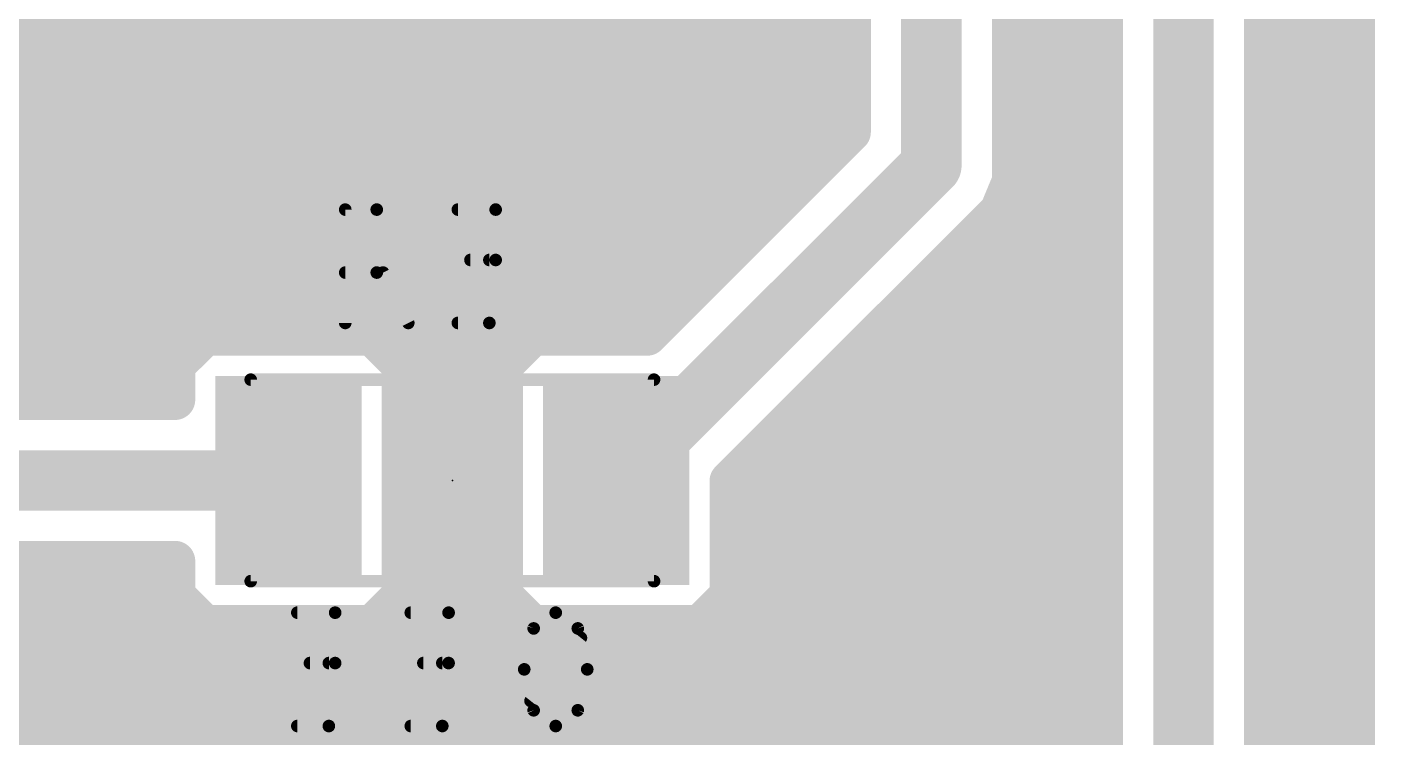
# Model space of a CAD drawing. Extents: x -2.6 to 72.5, y 2.5 to 55.9.
# Drawn here: x 28.73 to 42.32, y 40.59 to 47.75 of the extents above; entities that cross this region are included whole.
import ezdxf

# ---------------------------------------------------------------- set-up
doc = ezdxf.new("R2010")
doc.units = 0
for name, color, linetype in [('1', 12, 'CONTINUOUS'), ('21', 253, 'CONTINUOUS'), ('23', 53, 'CONTINUOUS'), ('25', 253, 'CONTINUOUS'), ('27', 253, 'CONTINUOUS'), ('29', 253, 'CONTINUOUS'), ('31', 253, 'CONTINUOUS')]:
    doc.layers.add(name, color=color, linetype=linetype)

# ---------------------------------------------------------------- blocks, each defined once
blk = doc.blocks.new('RECT')
blk.add_solid([(-0.5, -0.5), (0.5, -0.5), (-0.5, 0.5), (0.5, 0.5)])

msp = doc.modelspace()

# ---------------------------------------------------------------- linework, layer by layer
at = {"layer": '1'}
for points, const_width in [([(37.846, 46.355), (37.846, 53.34)], 0.6096), ([(40.386, 40.005), (40.386, 53.34)], 0.6096), ([(37.0332, 52.1096), (37.0332, 46.6917)], 0.4064), ([(38.6588, 46.1933), (38.6588, 52.1096)], 0.4064), ([(39.5732, 52.1096), (39.5732, 40.3417)], 0.4064), ([(41.1988, 39.8433), (41.1988, 52.1096)], 0.4064), ([(42.1132, 52.1096), (42.1132, 33.9917)], 0.4064), ([(5.0927, 47.9552), (37.0332, 47.9552)], 0.4064), ([(38.6588, 47.9552), (39.5732, 47.9552)], 0.4064), ([(41.1988, 47.9552), (42.1132, 47.9552)], 0.4064), ([(26.0941, 47.5488), (37.0332, 47.5488)], 0.4064), ([(38.6588, 47.5488), (39.5732, 47.5488)], 0.4064), ([(41.1988, 47.5488), (42.1132, 47.5488)], 0.4064), ([(26.3287, 47.1424), (37.0332, 47.1424)], 0.4064), ([(38.6588, 47.1424), (39.5732, 47.1424)], 0.4064), ([(41.1988, 47.1424), (42.1132, 47.1424)], 0.4064), ([(26.3526, 46.736), (37.0332, 46.736)], 0.4064), ([(37.0332, 46.6917), (34.982, 44.6405)], 0.4064), ([(38.6588, 46.736), (39.5732, 46.736)], 0.4064), ([(41.1988, 46.736), (42.1132, 46.736)], 0.4064), ([(34.671, 43.18), (37.846, 46.355)], 0.6096), ([(26.3526, 46.3296), (36.6711, 46.3296)], 0.4064), ([(38.6588, 46.3296), (39.5732, 46.3296)], 0.4064), ([(41.1988, 46.3296), (42.1132, 46.3296)], 0.4064), ([(38.5351, 45.8946), (38.6588, 46.1933)], 0.4064), ([(26.3526, 45.9232), (36.2647, 45.9232)], 0.4064), ([(38.3064, 45.6659), (38.5351, 45.8946)], 0.4064), ([(38.5469, 45.9232), (39.5732, 45.9232)], 0.4064), ([(41.1988, 45.9232), (42.1132, 45.9232)], 0.4064), ([(35.814, 43.1735), (38.3064, 45.6659)], 0.4064), ([(26.2994, 45.5168), (35.8583, 45.5168)], 0.4064), ([(38.1573, 45.5168), (39.5732, 45.5168)], 0.4064), ([(41.1988, 45.5168), (42.1132, 45.5168)], 0.4064), ([(26.0213, 45.1104), (35.4519, 45.1104)], 0.4064), ([(37.7509, 45.1104), (39.5732, 45.1104)], 0.4064), ([(41.1988, 45.1104), (42.1132, 45.1104)], 0.4064), ([(5.0927, 44.704), (35.0455, 44.704)], 0.4064), ([(30.5236, 44.6405), (30.226, 44.3429)], 0.4064), ([(32.2144, 44.6405), (30.5236, 44.6405)], 0.4064), ([(32.512, 44.3429), (32.2144, 44.6405)], 0.4064), ([(33.8256, 44.6405), (33.528, 44.3429)], 0.4064), ([(34.982, 44.6405), (33.8256, 44.6405)], 0.4064), ([(37.3445, 44.704), (39.5732, 44.704)], 0.4064), ([(41.1988, 44.704), (42.1132, 44.704)], 0.4064), ([(26.289, 44.2976), (30.226, 44.2976)], 0.4064), ([(30.226, 44.3429), (30.226, 43.9928)], 0.4064), ([(32.512, 42.0171), (32.512, 44.3429)], 0.4064), ([(32.512, 44.2976), (33.528, 44.2976)], 0.4064), ([(33.528, 44.3429), (33.528, 42.0171)], 0.4064), ([(36.9381, 44.2976), (39.5732, 44.2976)], 0.4064), ([(41.1988, 44.2976), (42.1132, 44.2976)], 0.4064), ([(30.226, 43.9928), (26.289, 43.9928)], 0.4064), ([(32.512, 43.8912), (33.528, 43.8912)], 0.4064), ([(36.5317, 43.8912), (39.5732, 43.8912)], 0.4064), ([(41.1988, 43.8912), (42.1132, 43.8912)], 0.4064), ([(32.512, 43.4848), (33.528, 43.4848)], 0.4064), ([(36.1253, 43.4848), (39.5732, 43.4848)], 0.4064), ([(41.1988, 43.4848), (42.1132, 43.4848)], 0.4064), ([(25.146, 43.18), (31.369, 43.18)], 0.6096), ([(35.814, 42.0171), (35.814, 43.1735)], 0.4064), ([(32.512, 43.0784), (33.528, 43.0784)], 0.4064), ([(35.814, 43.0784), (39.5732, 43.0784)], 0.4064), ([(41.1988, 43.0784), (42.1132, 43.0784)], 0.4064), ([(32.512, 42.672), (33.528, 42.672)], 0.4064), ([(35.814, 42.672), (39.5732, 42.672)], 0.4064), ([(41.1988, 42.672), (42.1132, 42.672)], 0.4064), ([(26.289, 42.3672), (30.226, 42.3672)], 0.4064), ([(30.226, 42.3672), (30.226, 42.0171)], 0.4064), ([(26.289, 42.2656), (30.226, 42.2656)], 0.4064), ([(32.512, 42.2656), (33.528, 42.2656)], 0.4064), ([(35.814, 42.2656), (39.5732, 42.2656)], 0.4064), ([(41.1988, 42.2656), (42.1132, 42.2656)], 0.4064), ([(30.226, 42.0171), (30.5236, 41.7195)], 0.4064), ([(32.2144, 41.7195), (32.512, 42.0171)], 0.4064), ([(33.528, 42.0171), (33.8256, 41.7195)], 0.4064), ([(35.5164, 41.7195), (35.814, 42.0171)], 0.4064), ([(26.1311, 41.8592), (30.3839, 41.8592)], 0.4064), ([(32.3541, 41.8592), (33.6859, 41.8592)], 0.4064), ([(35.6561, 41.8592), (39.5732, 41.8592)], 0.4064), ([(41.1988, 41.8592), (42.1132, 41.8592)], 0.4064), ([(30.5236, 41.7195), (32.2144, 41.7195)], 0.4064), ([(33.8256, 41.7195), (35.5164, 41.7195)], 0.4064), ([(5.0927, 41.4528), (39.5732, 41.4528)], 0.4064), ([(41.1988, 41.4528), (42.1132, 41.4528)], 0.4064), ([(5.0927, 41.0464), (39.5732, 41.0464)], 0.4064), ([(41.1988, 41.0464), (42.1132, 41.0464)], 0.4064), ([(5.0927, 40.64), (39.5732, 40.64)], 0.4064), ([(41.1988, 40.64), (42.1132, 40.64)], 0.4064)]:
    msp.add_lwpolyline(points, dxfattribs=dict(at, const_width=const_width))
for points, const_width in [([(37.0332, 47.4472, 1), (37.0332, 47.6504)], 0.2032), ([(38.6588, 47.6504, 1), (38.6588, 47.4472)], 0.2032), ([(39.5732, 47.4472, 1), (39.5732, 47.6504)], 0.2032), ([(41.1988, 47.6504, 1), (41.1988, 47.4472)], 0.2032), ([(42.1132, 47.4472, 1), (42.1132, 47.6504)], 0.2032), ([(37.0332, 47.0408, 1), (37.0332, 47.244)], 0.2032), ([(38.6588, 47.244, 1), (38.6588, 47.0408)], 0.2032), ([(39.5732, 47.0408, 1), (39.5732, 47.244)], 0.2032), ([(41.1988, 47.244, 1), (41.1988, 47.0408)], 0.2032), ([(42.1132, 47.0408, 1), (42.1132, 47.244)], 0.2032), ([(37.105, 46.6198, 1), (36.9614, 46.7635)], 0.2032), ([(37.0332, 46.6344, 1), (37.0332, 46.8376)], 0.2032), ([(38.6588, 46.8376, 1), (38.6588, 46.6344)], 0.2032), ([(39.5732, 46.6344, 1), (39.5732, 46.8376)], 0.2032), ([(41.1988, 46.8376, 1), (41.1988, 46.6344)], 0.2032), ([(42.1132, 46.6344, 1), (42.1132, 46.8376)], 0.2032), ([(36.9316, 46.6917, 1), (37.1348, 46.6917)], 0.2032), ([(37.9538, 46.2472, 1), (37.7382, 46.4628)], 0.3048), ([(36.6711, 46.228, 1), (36.6711, 46.4312)], 0.2032), ([(37.6936, 46.355, 1), (37.9984, 46.355)], 0.3048), ([(38.6588, 46.4312, 1), (38.6588, 46.228)], 0.2032), ([(39.5732, 46.228, 1), (39.5732, 46.4312)], 0.2032), ([(41.1988, 46.4312, 1), (41.1988, 46.228)], 0.2032), ([(42.1132, 46.228, 1), (42.1132, 46.4312)], 0.2032), ([(38.7527, 46.1544, 1), (38.5649, 46.2322)], 0.2032), ([(38.5572, 46.1933, 1), (38.7604, 46.1933)], 0.2032), ([(36.2647, 45.8216, 1), (36.2647, 46.0248)], 0.2032), ([(38.5469, 46.0248, 1), (38.5469, 45.8216)], 0.2032), ([(38.6069, 45.8227, 1), (38.4632, 45.9664)], 0.2032), ([(39.5732, 45.8216, 1), (39.5732, 46.0248)], 0.2032), ([(41.1988, 46.0248, 1), (41.1988, 45.8216)], 0.2032), ([(42.1132, 45.8216, 1), (42.1132, 46.0248)], 0.2032), ([(38.4412, 45.9335, 1), (38.6289, 45.8557)], 0.2032), ([(38.2346, 45.7378, 1), (38.3783, 45.5941)], 0.2032), ([(38.3783, 45.5941, 1), (38.2346, 45.7378)], 0.2032), ([(35.8583, 45.4152, 1), (35.8583, 45.6184)], 0.2032), ([(38.1573, 45.6184, 1), (38.1573, 45.4152)], 0.2032), ([(39.5732, 45.4152, 1), (39.5732, 45.6184)], 0.2032), ([(41.1988, 45.6184, 1), (41.1988, 45.4152)], 0.2032), ([(42.1132, 45.4152, 1), (42.1132, 45.6184)], 0.2032), ([(35.4519, 45.0088, 1), (35.4519, 45.212)], 0.2032), ([(37.7509, 45.212, 1), (37.7509, 45.0088)], 0.2032), ([(39.5732, 45.0088, 1), (39.5732, 45.212)], 0.2032), ([(41.1988, 45.212, 1), (41.1988, 45.0088)], 0.2032), ([(42.1132, 45.0088, 1), (42.1132, 45.212)], 0.2032), ([(30.5236, 44.7421, 1), (30.5236, 44.5389)], 0.2032), ([(30.5954, 44.5687, 1), (30.4517, 44.7123)], 0.2032), ([(32.2863, 44.7123, 1), (32.1426, 44.5687)], 0.2032), ([(32.2144, 44.5389, 1), (32.2144, 44.7421)], 0.2032), ([(33.8256, 44.7421, 1), (33.8256, 44.5389)], 0.2032), ([(33.8974, 44.5687, 1), (33.7537, 44.7123)], 0.2032), ([(34.982, 44.5389, 1), (34.982, 44.7421)], 0.2032), ([(35.0455, 44.6024, 1), (35.0455, 44.8056)], 0.2032), ([(37.3445, 44.8056, 1), (37.3445, 44.6024)], 0.2032), ([(39.5732, 44.6024, 1), (39.5732, 44.8056)], 0.2032), ([(41.1988, 44.8056, 1), (41.1988, 44.6024)], 0.2032), ([(42.1132, 44.6024, 1), (42.1132, 44.8056)], 0.2032), ([(34.9102, 44.7123, 1), (35.0539, 44.5687)], 0.2032), ([(30.3276, 44.3429, 1), (30.1244, 44.3429)], 0.2032), ([(30.1542, 44.4148, 1), (30.2978, 44.2711)], 0.2032), ([(30.226, 44.196, 1), (30.226, 44.3992)], 0.2032), ([(32.6136, 44.3429, 1), (32.4104, 44.3429)], 0.2032), ([(32.512, 44.3992, 1), (32.512, 44.196)], 0.2032), ([(32.4402, 44.2711, 1), (32.5838, 44.4148)], 0.2032), ([(33.6296, 44.3429, 1), (33.4264, 44.3429)], 0.2032), ([(33.4562, 44.4148, 1), (33.5998, 44.2711)], 0.2032), ([(33.528, 44.196, 1), (33.528, 44.3992)], 0.2032), ([(36.9381, 44.3992, 1), (36.9381, 44.196)], 0.2032), ([(39.5732, 44.196, 1), (39.5732, 44.3992)], 0.2032), ([(41.1988, 44.3992, 1), (41.1988, 44.196)], 0.2032), ([(42.1132, 44.196, 1), (42.1132, 44.3992)], 0.2032), ([(30.226, 43.8912, 1), (30.226, 44.0944)], 0.2032), ([(30.1244, 43.9928, 1), (30.3276, 43.9928)], 0.2032), ([(32.512, 43.9928, 1), (32.512, 43.7896)], 0.2032), ([(33.528, 43.7896, 1), (33.528, 43.9928)], 0.2032), ([(36.5317, 43.9928, 1), (36.5317, 43.7896)], 0.2032), ([(39.5732, 43.7896, 1), (39.5732, 43.9928)], 0.2032), ([(41.1988, 43.9928, 1), (41.1988, 43.7896)], 0.2032), ([(42.1132, 43.7896, 1), (42.1132, 43.9928)], 0.2032), ([(32.512, 43.5864, 1), (32.512, 43.3832)], 0.2032), ([(33.528, 43.3832, 1), (33.528, 43.5864)], 0.2032), ([(36.1253, 43.5864, 1), (36.1253, 43.3832)], 0.2032), ([(39.5732, 43.3832, 1), (39.5732, 43.5864)], 0.2032), ([(41.1988, 43.5864, 1), (41.1988, 43.3832)], 0.2032), ([(42.1132, 43.3832, 1), (42.1132, 43.5864)], 0.2032), ([(31.369, 43.0276, 1), (31.369, 43.3324)], 0.3048), ([(34.5632, 43.2878, 1), (34.7788, 43.0722)], 0.3048), ([(35.9156, 43.1735, 1), (35.7124, 43.1735)], 0.2032), ([(35.7422, 43.2454, 1), (35.8858, 43.1017)], 0.2032), ([(32.512, 43.18, 1), (32.512, 42.9768)], 0.2032), ([(33.528, 42.9768, 1), (33.528, 43.18)], 0.2032), ([(35.814, 43.18, 1), (35.814, 42.9768)], 0.2032), ([(39.5732, 42.9768, 1), (39.5732, 43.18)], 0.2032), ([(41.1988, 43.18, 1), (41.1988, 42.9768)], 0.2032), ([(42.1132, 42.9768, 1), (42.1132, 43.18)], 0.2032), ([(32.512, 42.7736, 1), (32.512, 42.5704)], 0.2032), ([(33.528, 42.5704, 1), (33.528, 42.7736)], 0.2032), ([(35.814, 42.7736, 1), (35.814, 42.5704)], 0.2032), ([(39.5732, 42.5704, 1), (39.5732, 42.7736)], 0.2032), ([(41.1988, 42.7736, 1), (41.1988, 42.5704)], 0.2032), ([(42.1132, 42.5704, 1), (42.1132, 42.7736)], 0.2032), ([(30.3276, 42.3672, 1), (30.1244, 42.3672)], 0.2032), ([(30.226, 42.2656, 1), (30.226, 42.4688)], 0.2032), ([(30.226, 42.164, 1), (30.226, 42.3672)], 0.2032), ([(32.512, 42.3672, 1), (32.512, 42.164)], 0.2032), ([(33.528, 42.164, 1), (33.528, 42.3672)], 0.2032), ([(35.814, 42.3672, 1), (35.814, 42.164)], 0.2032), ([(39.5732, 42.164, 1), (39.5732, 42.3672)], 0.2032), ([(41.1988, 42.3672, 1), (41.1988, 42.164)], 0.2032), ([(42.1132, 42.164, 1), (42.1132, 42.3672)], 0.2032), ([(30.2978, 42.0889, 1), (30.1542, 41.9452)], 0.2032), ([(30.1244, 42.0171, 1), (30.3276, 42.0171)], 0.2032), ([(32.4104, 42.0171, 1), (32.6136, 42.0171)], 0.2032), ([(32.5838, 41.9452, 1), (32.4402, 42.0889)], 0.2032), ([(33.5998, 42.0889, 1), (33.4562, 41.9452)], 0.2032), ([(33.4264, 42.0171, 1), (33.6296, 42.0171)], 0.2032), ([(35.7124, 42.0171, 1), (35.9156, 42.0171)], 0.2032), ([(35.8858, 41.9452, 1), (35.7422, 42.0889)], 0.2032), ([(30.3839, 41.7576, 1), (30.3839, 41.9608)], 0.2032), ([(32.3541, 41.9608, 1), (32.3541, 41.7576)], 0.2032), ([(33.6859, 41.7576, 1), (33.6859, 41.9608)], 0.2032), ([(35.6561, 41.9608, 1), (35.6561, 41.7576)], 0.2032), ([(39.5732, 41.7576, 1), (39.5732, 41.9608)], 0.2032), ([(41.1988, 41.9608, 1), (41.1988, 41.7576)], 0.2032), ([(42.1132, 41.7576, 1), (42.1132, 41.9608)], 0.2032), ([(30.5236, 41.8211, 1), (30.5236, 41.6179)], 0.2032), ([(30.4517, 41.6477, 1), (30.5954, 41.7913)], 0.2032), ([(32.1426, 41.7913, 1), (32.2863, 41.6477)], 0.2032), ([(32.2144, 41.6179, 1), (32.2144, 41.8211)], 0.2032), ([(33.8256, 41.8211, 1), (33.8256, 41.6179)], 0.2032), ([(33.7537, 41.6477, 1), (33.8974, 41.7913)], 0.2032), ([(35.4446, 41.7913, 1), (35.5883, 41.6477)], 0.2032), ([(35.5164, 41.6179, 1), (35.5164, 41.8211)], 0.2032), ([(39.5732, 41.3512, 1), (39.5732, 41.5544)], 0.2032), ([(41.1988, 41.5544, 1), (41.1988, 41.3512)], 0.2032), ([(42.1132, 41.3512, 1), (42.1132, 41.5544)], 0.2032), ([(39.5732, 40.9448, 1), (39.5732, 41.148)], 0.2032), ([(41.1988, 41.148, 1), (41.1988, 40.9448)], 0.2032), ([(42.1132, 40.9448, 1), (42.1132, 41.148)], 0.2032), ([(39.5732, 40.5384, 1), (39.5732, 40.7416)], 0.2032), ([(41.1988, 40.7416, 1), (41.1988, 40.5384)], 0.2032), ([(42.1132, 40.5384, 1), (42.1132, 40.7416)], 0.2032)]:
    msp.add_lwpolyline(points, format="xyb", dxfattribs=dict(at, const_width=const_width))
at = {"layer": '21', "const_width": 0.0635}
for points in [[(30.988, 44.2278, 1), (30.988, 44.1643)], [(31.0198, 44.196, 1), (30.9563, 44.196)], [(35.0838, 44.196, 1), (35.0202, 44.196)], [(35.052, 44.1643, 1), (35.052, 44.2278)], [(30.988, 42.1958, 1), (30.988, 42.1322)], [(30.9563, 42.164, 1), (31.0198, 42.164)], [(35.0202, 42.164, 1), (35.0838, 42.164)], [(35.052, 42.1322, 1), (35.052, 42.1958)]]:
    msp.add_lwpolyline(points, format="xyb", dxfattribs=at)
at = {"layer": '21', "const_width": 0.127}
for points in [[(30.988, 44.196), (35.052, 44.196)], [(30.988, 42.164), (30.988, 44.196)], [(35.052, 44.196), (35.052, 42.164)], [(35.052, 42.164), (30.988, 42.164)]]:
    msp.add_lwpolyline(points, dxfattribs=at)
at = {"layer": '23'}
msp.add_point((33.02, 43.18), dxfattribs=at)
at = {"layer": '25'}
for points, const_width in [([(31.9405, 45.9423, 1), (31.9405, 45.8787)], 0.0635), ([(31.9722, 45.9105, 1), (31.9088, 45.9105)], 0.0635), ([(32.258, 45.9423, 1), (32.258, 45.8787)], 0.0635), ([(32.258, 45.2755, 1), (32.258, 45.9105)], 0.127), ([(32.258, 45.8787, 1), (32.258, 45.9423)], 0.0635), ([(33.0752, 45.9423, 1), (33.0752, 45.8787)], 0.0635), ([(33.4562, 45.9423, 1), (33.4562, 45.8787)], 0.0635), ([(33.4562, 45.4025, 1), (33.4562, 45.9105)], 0.127), ([(33.4562, 45.8787, 1), (33.4562, 45.9423)], 0.0635), ([(33.2022, 45.4343, 1), (33.2022, 45.3708)], 0.0635), ([(33.3927, 45.4343, 1), (33.3927, 45.3708)], 0.0635), ([(33.3927, 44.7675, 1), (33.3927, 45.4025)], 0.127), ([(33.4562, 45.4343, 1), (33.4562, 45.3708)], 0.0635), ([(33.4562, 45.3708, 1), (33.4562, 45.4343)], 0.0635), ([(31.9405, 45.3073, 1), (31.9405, 45.2437)], 0.0635), ([(32.258, 45.3073, 1), (32.258, 45.2437)], 0.0635), ([(32.258, 45.2437, 1), (32.258, 45.3073)], 0.0635), ([(32.3499, 45.2897, 1), (32.2931, 45.2613)], 0.0635), ([(33.0752, 44.7993, 1), (33.0752, 44.7358)], 0.0635), ([(33.3927, 44.7993, 1), (33.3927, 44.7358)], 0.0635), ([(33.3927, 44.7358, 1), (33.3927, 44.7993)], 0.0635), ([(31.9088, 44.7675, 1), (31.9722, 44.7675)], 0.0635), ([(32.5471, 44.7533, 1), (32.6039, 44.7817)], 0.0635)]:
    msp.add_lwpolyline(points, format="xyb", dxfattribs=dict(at, const_width=const_width))
at = {"layer": '25', "const_width": 0.127}
for points in [[(31.9405, 44.7675), (31.9405, 45.9105)], [(31.9405, 45.9105), (32.258, 45.9105)], [(33.0752, 45.9105), (33.4562, 45.9105)], [(33.4562, 45.4025), (33.2022, 45.4025)], [(32.258, 45.2755), (31.9405, 45.2755)], [(32.5755, 44.7675), (32.3215, 45.2755)], [(33.0752, 44.7675), (33.3927, 44.7675)]]:
    msp.add_lwpolyline(points, dxfattribs=at)
at = {"layer": '27'}
for points, const_width in [([(31.4579, 41.8783, 1), (31.4579, 41.8147)], 0.0635), ([(31.8389, 41.8783, 1), (31.8389, 41.8147)], 0.0635), ([(31.8389, 41.3385, 1), (31.8389, 41.8465)], 0.127), ([(31.8389, 41.8147, 1), (31.8389, 41.8783)], 0.0635), ([(32.6009, 41.8783, 1), (32.6009, 41.8147)], 0.0635), ([(32.9819, 41.8783, 1), (32.9819, 41.8147)], 0.0635), ([(32.9819, 41.3385, 1), (32.9819, 41.8465)], 0.127), ([(32.9819, 41.8147, 1), (32.9819, 41.8783)], 0.0635), ([(34.0614, 41.8465, 0.3205), (33.8392, 41.6878)], 0.127), ([(34.0614, 41.8783, 1), (34.0614, 41.8147)], 0.0635), ([(34.2837, 41.6878, 0.3205), (34.0614, 41.8465)], 0.127), ([(34.0614, 41.8147, 1), (34.0614, 41.8783)], 0.0635), ([(33.8392, 41.6878, 0.1139), (33.7439, 41.275)], 0.127), ([(33.8091, 41.698, 1), (33.8692, 41.6775)], 0.0635), ([(33.8677, 41.6738, 1), (33.8106, 41.7017)], 0.0635), ([(34.3122, 41.7017, 1), (34.2551, 41.6738)], 0.0635), ([(34.3789, 41.275, 0.1139), (34.2837, 41.6878)], 0.127), ([(34.2536, 41.6775, 1), (34.3137, 41.698)], 0.0635), ([(34.3402, 41.5727, 1), (34.2906, 41.6123)], 0.0635), ([(31.5849, 41.3703, 1), (31.5849, 41.3068)], 0.0635), ([(31.7754, 41.3703, 1), (31.7754, 41.3068)], 0.0635), ([(31.7754, 40.7035, 1), (31.7754, 41.3385)], 0.127), ([(31.8389, 41.3703, 1), (31.8389, 41.3068)], 0.0635), ([(31.8389, 41.3068, 1), (31.8389, 41.3703)], 0.0635), ([(32.7279, 41.3703, 1), (32.7279, 41.3068)], 0.0635), ([(32.9184, 41.3703, 1), (32.9184, 41.3068)], 0.0635), ([(32.9184, 40.7035, 1), (32.9184, 41.3385)], 0.127), ([(32.9819, 41.3703, 1), (32.9819, 41.3068)], 0.0635), ([(32.9819, 41.3068, 1), (32.9819, 41.3703)], 0.0635), ([(33.7439, 41.275, 0.1139), (33.8392, 40.8623)], 0.127), ([(33.7757, 41.275, 1), (33.7122, 41.275)], 0.0635), ([(33.7122, 41.275, 1), (33.7757, 41.275)], 0.0635), ([(34.2837, 40.8623, 0.1139), (34.3789, 41.275)], 0.127), ([(34.4107, 41.275, 1), (34.3471, 41.275)], 0.0635), ([(34.3471, 41.275, 1), (34.4107, 41.275)], 0.0635), ([(33.7826, 40.9773, 1), (33.8322, 40.9377)], 0.0635), ([(33.8692, 40.8725, 1), (33.8091, 40.852)], 0.0635), ([(33.8392, 40.8623, 0.3205), (34.0614, 40.7035)], 0.127), ([(33.8106, 40.8483, 1), (33.8677, 40.8762)], 0.0635), ([(34.0614, 40.7035, 0.3205), (34.2837, 40.8623)], 0.127), ([(34.2551, 40.8762, 1), (34.3122, 40.8483)], 0.0635), ([(34.3137, 40.852, 1), (34.2536, 40.8725)], 0.0635), ([(31.4579, 40.7353, 1), (31.4579, 40.6718)], 0.0635), ([(31.7754, 40.7353, 1), (31.7754, 40.6718)], 0.0635), ([(31.7754, 40.6718, 1), (31.7754, 40.7353)], 0.0635), ([(32.6009, 40.7353, 1), (32.6009, 40.6718)], 0.0635), ([(32.9184, 40.7353, 1), (32.9184, 40.6718)], 0.0635), ([(32.9184, 40.6718, 1), (32.9184, 40.7353)], 0.0635), ([(34.0614, 40.7353, 1), (34.0614, 40.6718)], 0.0635), ([(34.0614, 40.6718, 1), (34.0614, 40.7353)], 0.0635)]:
    msp.add_lwpolyline(points, format="xyb", dxfattribs=dict(at, const_width=const_width))
at = {"layer": '27', "const_width": 0.127}
for points in [[(31.4579, 41.8465), (31.8389, 41.8465)], [(32.6009, 41.8465), (32.9819, 41.8465)], [(33.8074, 40.9575), (34.3154, 41.5925)], [(31.8389, 41.3385), (31.5849, 41.3385)], [(32.9819, 41.3385), (32.7279, 41.3385)], [(31.4579, 40.7035), (31.7754, 40.7035)], [(32.6009, 40.7035), (32.9184, 40.7035)]]:
    msp.add_lwpolyline(points, dxfattribs=at)

# ---------------------------------------------------------------- block references
at = {"layer": '1', "xscale": 1.27, "yscale": 1.905}
for p in [(31.369, 43.18), (34.671, 43.18)]:
    msp.add_blockref('RECT', p, dxfattribs=at)
at = {"layer": '29', "xscale": 1.4732, "yscale": 2.1082}
for p in [(31.369, 43.18), (34.671, 43.18)]:
    msp.add_blockref('RECT', p, dxfattribs=at)
at = {"layer": '31', "xscale": 1.27, "yscale": 1.905}
for p in [(31.369, 43.18), (34.671, 43.18)]:
    msp.add_blockref('RECT', p, dxfattribs=at)

doc.saveas('drawing.dxf')
